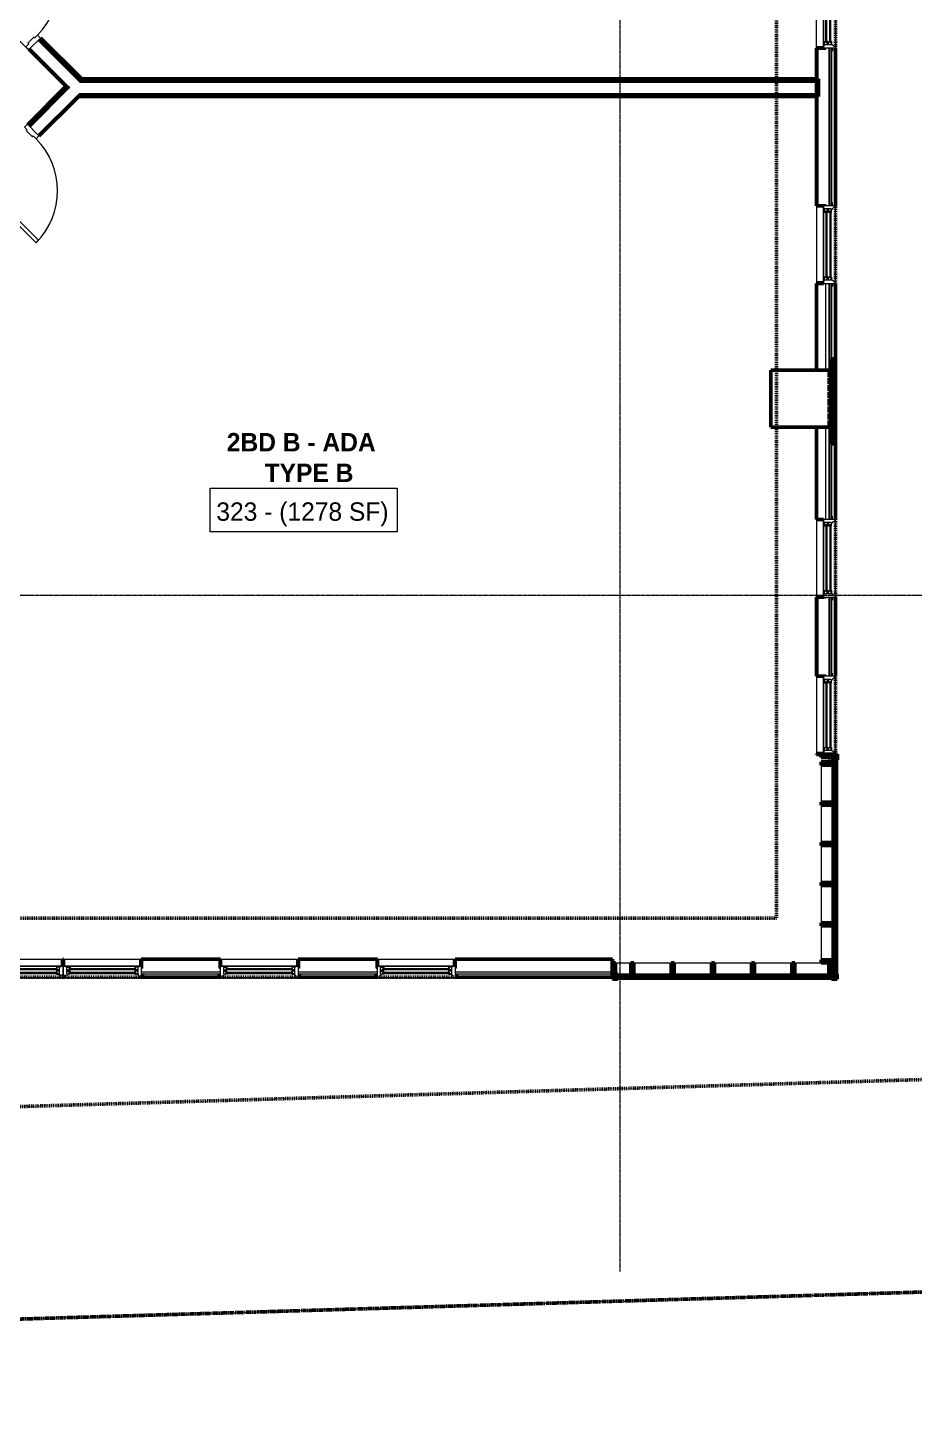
# Model space of a CAD drawing. Header units: inches. Extents: x -4235 to -464, y 9767 to 12463.
# Drawn here: x -2463 to -2029, y 9772 to 10445 of the extents above; entities that cross this region are included whole.
import ezdxf

# ---------------------------------------------------------------- set-up
doc = ezdxf.new("R2010")
doc.units = ezdxf.units.IN
doc.header["$MEASUREMENT"] = 0
for name, pattern in [('Dash 1_16_', [0.125, 0.0625, -0.0625]), ('Double Dash 3_8_', [1, 0.375, -0.125, 0.125, -0.125, 0.125, -0.125]), ('Grid Line 1_2_', [0.875, 0.5, -0.125, 0.125, -0.125])]:
    doc.linetypes.add(name, pattern=pattern)
for name, color, linetype, lineweight in [('0-1', 7, 'Continuous', 5), ('0-2', 90, 'Continuous', 9), ('A-AREA-IDEN', 2, 'Continuous', 9), ('A-DOOR-1', 50, 'Continuous', 20), ('A-DOOR-2', 90, 'Continuous', 9), ('A-DOOR-FRAM-1', 50, 'Continuous', 20), ('A-FLOR-3', 192, 'Continuous', 9), ('A-GENM', 5, 'Continuous', 9), ('A-GENM-3', 5, 'Continuous', 50), ('A-GLAZ-1', 151, 'Continuous', 9), ('A-GLAZ-2', 151, 'Continuous', 20), ('A-GLAZ-3', 151, 'Continuous', 50), ('A-GLAZ-CWMG', 51, 'Continuous', 9), ('A-GLAZ-CWMG-1', 51, 'Continuous', 50), ('A-WALL', 113, 'Continuous', 13), ('A-WALL-2', 250, 'Continuous', 13), ('A-WALL-4', 113, 'Continuous', 50), ('A-WALL-5', 113, 'Continuous', 9), ('C-PROP-LINE', 91, 'Double Dash 3_8_', 50), ('C-PROP-LINE-1', 91, 'Dash 1_16_', 50), ('I-WALL-1', 7, 'Continuous', 50), ('S-GRID-1', 1, 'Grid Line 1_2_', 9)]:
    doc.layers.add(name, color=color, linetype=linetype, lineweight=lineweight)
doc.styles.add('Century Gothic', font='ufonts.com_century-gothic.ttf', dxfattribs={"height": 9})
doc.styles.add('Century Gothic_B', font='GOTHICB.TTF', dxfattribs={"height": 9})

# ---------------------------------------------------------------- blocks, each defined once
blk = doc.blocks.new('HOLLOW METAL - UNIT DOOR-2191977-BACKGROUND - 3RD FLOOR')
at = {"layer": 'A-DOOR-1'}
for p, q in [((16.25, -4.125), (18, -4.125)), ((16.25, -40.125), (16.25, -4.125)), ((18, -4.125), (18, -40.125)), ((18, -40.125), (16.25, -40.125))]:
    blk.add_line(p, q, dxfattribs=at)
at = {"layer": 'A-DOOR-2'}
blk.add_arc((18, -4.125), 36, 180, 270, dxfattribs=at)
at = {"layer": 'A-DOOR-FRAM-1'}
for p, q in [((-20, 3.875), (-18, 3.875)), ((-20, -4.125), (-20, 3.875)), ((-18, 3.875), (-18, 1.9375)), ((-18, 1.9375), (-17.375, 1.9375)), ((-17.375, 1.9375), (-17.375, -2.1875)), ((17.375, 1.9375), (18, 1.9375)), ((17.375, -2.1875), (17.375, 1.9375)), ((18, 3.875), (20, 3.875)), ((18, 1.9375), (18, 3.875)), ((20, 3.875), (20, -4.125)), ((-18, -4.125), (-20, -4.125)), ((-18, -2.1875), (-18, -4.125)), ((-17.375, -2.1875), (-18, -2.1875)), ((18, -2.1875), (17.375, -2.1875)), ((18, -4.125), (18, -2.1875)), ((20, -4.125), (18, -4.125))]:
    blk.add_line(p, q, dxfattribs=at)
blk = doc.blocks.new('HOLLOW METAL - UNIT DOOR-2191978-BACKGROUND - 3RD FLOOR')
at = {"layer": 'A-DOOR-1'}
for p, q in [((18, 40.125), (16.25, 40.125)), ((16.25, 40.125), (16.25, 4.125)), ((18, 4.125), (18, 40.125)), ((16.25, 4.125), (18, 4.125))]:
    blk.add_line(p, q, dxfattribs=at)
at = {"layer": 'A-DOOR-2'}
blk.add_arc((18, 4.125), 36, 90, 180, dxfattribs=at)
at = {"layer": 'A-DOOR-FRAM-1'}
for p, q in [((-18, 4.125), (-20, 4.125)), ((-20, 4.125), (-20, -3.875)), ((-18, 2.1875), (-18, 4.125)), ((-17.375, 2.1875), (-18, 2.1875)), ((-17.375, -1.9375), (-17.375, 2.1875)), ((18, 2.1875), (17.375, 2.1875)), ((17.375, 2.1875), (17.375, -1.9375)), ((18, 4.125), (18, 2.1875)), ((20, 4.125), (18, 4.125)), ((20, -3.875), (20, 4.125)), ((-20, -3.875), (-18, -3.875)), ((-18, -3.875), (-18, -1.9375)), ((-18, -1.9375), (-17.375, -1.9375)), ((17.375, -1.9375), (18, -1.9375)), ((18, -1.9375), (18, -3.875)), ((18, -3.875), (20, -3.875))]:
    blk.add_line(p, q, dxfattribs=at)
blk = doc.blocks.new('CTR - 1st Phase - Common Walls_rvt-1-BACKGROUND - 3RD FLOOR')
at = {"layer": 'A-WALL-2'}
for p, q in [((-2437.56, 10418.29), (-2458.22, 10438.95)), ((-2437.36, 10418.79), (-2457.87, 10439.3)), ((-2437.1, 10419.41), (-2457.42, 10439.74)), ((-2443.64, 10416.58), (-2462.11, 10435.06)), ((-2462.9, 10397.32), (-2444.08, 10416.14)), ((-2462.46, 10396.87), (-2443.64, 10415.7)), ((-2443.64, 10416.58), (-2444.08, 10416.14)), ((-2443.19, 10416.14), (-2443.64, 10416.58)), ((-2443.64, 10416.58), (-2443.19, 10416.14)), ((-2443.19, 10416.14), (-2443.64, 10415.7)), ((-2442.84, 10415.79), (-2443.28, 10415.35)), ((-2442.84, 10415.79), (-2443.19, 10416.14)), ((-2443.19, 10416.14), (-2442.84, 10415.79)), ((-2436.86, 10418.29), (-2437.56, 10418.29)), ((-2436.47, 10418.79), (-2437.36, 10418.79)), ((-2435.26, 10418.29), (-2436.86, 10418.29)), ((-2435.76, 10418.79), (-2436.47, 10418.79)), ((-2076.17, 10419.41), (-2436.39, 10419.41)), ((-2076.17, 10418.79), (-2435.76, 10418.79)), ((-2076.17, 10418.29), (-2435.26, 10418.29)), ((-2462.11, 10396.52), (-2443.28, 10415.35)), ((-2458.22, 10392.63), (-2439.39, 10411.46)), ((-2438.95, 10411.9), (-2439.39, 10411.46)), ((-2438.69, 10412.16), (-2438.95, 10411.9)), ((-2438.69, 10412.16), (-2438.06, 10412.79)), ((-2437.8, 10412.16), (-2438.69, 10412.16)), ((-2437.18, 10412.79), (-2438.06, 10412.79)), ((-2076.17, 10412.16), (-2437.8, 10412.16)), ((-2076.17, 10412.79), (-2437.18, 10412.79))]:
    blk.add_line(p, q, dxfattribs=at)
at = {"layer": 'I-WALL-1'}
for p, q in [((-2437.01, 10420.04), (-2457.07, 10440.1)), ((-2462.55, 10434.62), (-2444.43, 10416.5)), ((-2444.43, 10416.5), (-2463.26, 10397.67)), ((-2076.17, 10420.04), (-2437.01, 10420.04)), ((-2076.17, 10411.54), (-2076.17, 10420.04)), ((-2457.78, 10392.19), (-2438.95, 10411.02)), ((-2438.95, 10411.02), (-2438.43, 10411.54)), ((-2438.43, 10411.54), (-2076.17, 10411.54))]:
    blk.add_line(p, q, dxfattribs=at)
at = {"layer": '0-2'}
for name, p, rotation in [('HOLLOW METAL - UNIT DOOR-2191977-BACKGROUND - 3RD FLOOR', (-2474.13, 10451.32), 134.9999999999909), ('HOLLOW METAL - UNIT DOOR-2191978-BACKGROUND - 3RD FLOOR', (-2474.84, 10380.96), 224.9999999999973)]:
    blk.add_blockref(name, p, dxfattribs=dict(at, rotation=rotation))
blk = doc.blocks.new('Perforated Panel at Magic-Pak - hvac panel - 3rd floor-2657949-BACKGROUND - 3RD FLOOR')
at = {"layer": 'A-GLAZ-3'}
for p, q in [((19.01, 4.62), (-19.01, 4.62)), ((-19.01, 4.56), (19.01, 4.56))]:
    blk.add_line(p, q, dxfattribs=at)
blk = doc.blocks.new('Window-Double_Hung-Andersen-400_Series-Tilt_Wash - DOUBLE HUNG - COTTAGE - 3RD FLOOR-2888628-BACKGROUND - 3RD FLOOR')
at = {"layer": 'A-GLAZ-1'}
for p, q in [((-16.29, 2.31), (-15.7, 2.31)), ((-16.29, 1.94), (-15.7, 1.94)), ((-16.29, 0.37), (-15.7, 0.37)), ((-15.82, 2.31), (-15.82, 1.94)), ((-15.82, 0.37), (-15.82, 0)), ((-15.7, 2.44), (15.7, 2.44)), ((-15.7, 2.31), (15.7, 2.31)), ((-15.7, 1.94), (15.7, 1.94)), ((-15.7, 1.81), (15.7, 1.81)), ((-15.7, 0.5), (15.7, 0.5)), ((-15.7, 0.37), (15.7, 0.37)), ((16.29, 2.31), (15.7, 2.31)), ((16.29, 1.94), (15.7, 1.94)), ((16.29, 0.37), (15.7, 0.37)), ((15.82, 2.31), (15.82, 1.94)), ((15.82, 0.37), (15.82, 0)), ((-19.01, -2.63), (-18.95, -2.63)), ((-18.95, -4.13), (-19.01, -4.13)), ((18.95, -1.25), (-18.95, -1.25)), ((-18.95, -1.25), (-18.95, -4.63)), ((-18.95, -4.63), (18.95, -4.63)), ((-18.32, -1.25), (-18.32, -4.63)), ((-16.29, 0), (-15.7, 0)), ((-15.7, 0), (15.7, 0)), ((-15.7, -0.13), (15.7, -0.13)), ((16.29, 0), (15.7, 0)), ((18.32, -1.25), (18.32, -4.63)), ((18.95, -4.63), (18.95, -1.25)), ((18.95, -2.63), (19.01, -2.63)), ((19.01, -4.13), (18.95, -4.13))]:
    blk.add_line(p, q, dxfattribs=at)
at = {"layer": 'A-GLAZ-2'}
for p, q in [((-19.01, 3.25), (-20.51, 3.25)), ((19.01, 4.62), (-19.01, 4.62)), ((-19.01, 4.62), (-19.01, -1.25)), ((-18.2, 4.62), (-18.2, 3.81)), ((-18.2, 3.81), (-17.92, 3.81)), ((-17.92, 3.81), (-17.61, 3)), ((-17.61, 3), (-17.14, 3)), ((-17.42, 2.56), (-16.57, 2.56)), ((-17.42, 2.56), (-17.42, -0.75)), ((-17.42, 1.19), (-15.86, 1.19)), ((-17.42, 0.62), (-16.57, 0.62)), ((-17.14, 3), (-17.14, 2.56)), ((-15.86, 2.78), (-16.57, 2.78)), ((-16.57, 2.44), (-16.57, 2.78)), ((-15.7, 2.44), (-16.57, 2.44)), ((-15.86, 0.84), (-16.57, 0.84)), ((-16.57, 0.5), (-16.57, 0.84)), ((-15.7, 0.5), (-16.57, 0.5)), ((-16.29, 2.44), (-16.29, 1.81)), ((-15.7, 1.81), (-16.29, 1.81)), ((-16.29, 0.5), (-16.29, -0.13)), ((-15.86, 2.78), (-15.7, 2.44)), ((-15.86, 1.19), (-15.7, 1.81)), ((-15.86, 0.84), (-15.7, 0.5)), ((15.86, 2.78), (15.7, 2.44)), ((15.7, 2.44), (16.57, 2.44)), ((15.7, 1.81), (16.29, 1.81)), ((15.86, 1.19), (15.7, 1.81)), ((15.86, 0.84), (15.7, 0.5)), ((15.7, 0.5), (16.57, 0.5)), ((15.86, 2.78), (16.57, 2.78)), ((17.42, 1.19), (15.86, 1.19)), ((15.86, 0.84), (16.57, 0.84)), ((16.29, 2.44), (16.29, 1.81)), ((16.29, 0.5), (16.29, -0.13)), ((16.57, 2.44), (16.57, 2.78)), ((17.42, 2.56), (16.57, 2.56)), ((16.57, 0.5), (16.57, 0.84)), ((17.42, 0.62), (16.57, 0.62)), ((17.14, 3), (17.14, 2.56)), ((17.61, 3), (17.14, 3)), ((17.42, 2.56), (17.42, -0.75)), ((17.92, 3.81), (17.61, 3)), ((18.2, 3.81), (17.92, 3.81)), ((18.2, 4.62), (18.2, 3.81)), ((19.01, -1.25), (19.01, 4.62)), ((19.01, 3.25), (20.51, 3.25)), ((-19.01, -1.25), (19.01, -1.25)), ((-17.67, -0.97), (-18, -1.25)), ((-17.67, -0.97), (-17.67, -0.75)), ((-17.67, -0.75), (-15.86, -0.75)), ((-15.7, -0.13), (-16.29, -0.13)), ((-15.86, -0.75), (-15.7, -0.13)), ((15.7, -0.13), (16.29, -0.13)), ((15.86, -0.75), (15.7, -0.13)), ((17.67, -0.75), (15.86, -0.75)), ((17.67, -0.97), (17.67, -0.75)), ((17.67, -0.97), (18, -1.25))]:
    blk.add_line(p, q, dxfattribs=at)
blk = doc.blocks.new('Window-Double_Hung-Andersen-400_Series-Tilt_Wash - DOUBLE HUNG - COTTAGE - 3RD FLOOR-2889195-BACKGROUND - 3RD FLOOR')
at = {"layer": 'A-GLAZ-1'}
for p, q in [((-19.01, 4.12), (-18.95, 4.12)), ((-18.95, 2.62), (-19.01, 2.62)), ((-18.95, 4.62), (18.95, 4.62)), ((-18.95, 1.25), (-18.95, 4.62)), ((18.95, 1.25), (-18.95, 1.25)), ((-18.32, 1.25), (-18.32, 4.62)), ((-15.7, 0.12), (15.7, 0.12)), ((18.32, 1.25), (18.32, 4.62)), ((18.95, 4.62), (18.95, 1.25)), ((18.95, 4.12), (19.01, 4.12)), ((19.01, 2.62), (18.95, 2.62)), ((-16.29, 0), (-15.7, 0)), ((-16.29, -0.38), (-15.7, -0.38)), ((-16.29, -1.94), (-15.7, -1.94)), ((-16.29, -2.31), (-15.7, -2.31)), ((-15.82, -0.38), (-15.82, 0)), ((-15.82, -2.31), (-15.82, -1.94)), ((-15.7, 0), (15.7, 0)), ((-15.7, -0.38), (15.7, -0.38)), ((-15.7, -0.5), (15.7, -0.5)), ((-15.7, -1.81), (15.7, -1.81)), ((-15.7, -1.94), (15.7, -1.94)), ((-15.7, -2.31), (15.7, -2.31)), ((-15.7, -2.44), (15.7, -2.44)), ((16.29, 0), (15.7, 0)), ((16.29, -0.38), (15.7, -0.38)), ((16.29, -1.94), (15.7, -1.94)), ((16.29, -2.31), (15.7, -2.31)), ((15.82, -0.38), (15.82, 0)), ((15.82, -2.31), (15.82, -1.94))]:
    blk.add_line(p, q, dxfattribs=at)
at = {"layer": 'A-GLAZ-2'}
for p, q in [((-19.01, 1.25), (19.01, 1.25)), ((-19.01, -4.62), (-19.01, 1.25)), ((-17.67, 0.97), (-18, 1.25)), ((-17.67, 0.97), (-17.67, 0.75)), ((-17.67, 0.75), (-15.86, 0.75)), ((-17.42, -2.56), (-17.42, 0.75)), ((-16.29, -0.5), (-16.29, 0.12)), ((-15.7, 0.12), (-16.29, 0.12)), ((-15.86, 0.75), (-15.7, 0.12)), ((15.86, 0.75), (15.7, 0.12)), ((15.7, 0.12), (16.29, 0.12)), ((17.67, 0.75), (15.86, 0.75)), ((16.29, -0.5), (16.29, 0.12)), ((17.42, -2.56), (17.42, 0.75)), ((17.67, 0.97), (18, 1.25)), ((17.67, 0.97), (17.67, 0.75)), ((19.01, 1.25), (19.01, -4.62)), ((-19.01, -3.25), (-20.51, -3.25)), ((19.01, -4.62), (-19.01, -4.62)), ((-18.2, -3.81), (-17.92, -3.81)), ((-18.2, -4.62), (-18.2, -3.81)), ((-17.92, -3.81), (-17.61, -3)), ((-17.61, -3), (-17.14, -3)), ((-17.42, -0.62), (-16.57, -0.62)), ((-17.42, -1.19), (-15.86, -1.19)), ((-17.42, -2.56), (-16.57, -2.56)), ((-17.14, -3), (-17.14, -2.56)), ((-16.57, -0.5), (-16.57, -0.84)), ((-15.7, -0.5), (-16.57, -0.5)), ((-15.86, -0.84), (-16.57, -0.84)), ((-16.57, -2.44), (-16.57, -2.78)), ((-15.7, -2.44), (-16.57, -2.44)), ((-15.86, -2.78), (-16.57, -2.78)), ((-16.29, -2.44), (-16.29, -1.81)), ((-15.7, -1.81), (-16.29, -1.81)), ((-15.86, -0.84), (-15.7, -0.5)), ((-15.86, -1.19), (-15.7, -1.81)), ((-15.86, -2.78), (-15.7, -2.44)), ((15.86, -0.84), (15.7, -0.5)), ((15.7, -0.5), (16.57, -0.5)), ((15.86, -1.19), (15.7, -1.81)), ((15.7, -1.81), (16.29, -1.81)), ((15.86, -2.78), (15.7, -2.44)), ((15.7, -2.44), (16.57, -2.44)), ((15.86, -0.84), (16.57, -0.84)), ((17.42, -1.19), (15.86, -1.19)), ((15.86, -2.78), (16.57, -2.78)), ((16.29, -2.44), (16.29, -1.81)), ((16.57, -0.5), (16.57, -0.84)), ((17.42, -0.62), (16.57, -0.62)), ((16.57, -2.44), (16.57, -2.78)), ((17.42, -2.56), (16.57, -2.56)), ((17.14, -3), (17.14, -2.56)), ((17.61, -3), (17.14, -3)), ((17.92, -3.81), (17.61, -3)), ((18.2, -3.81), (17.92, -3.81)), ((18.2, -4.62), (18.2, -3.81)), ((19.01, -3.25), (20.51, -3.25))]:
    blk.add_line(p, q, dxfattribs=at)
blk = doc.blocks.new('Window-Double_Hung-Andersen-400_Series-Tilt_Wash - DOUBLE HUNG - COTTAGE - 3RD FLOOR-2888871-BACKGROUND - 3RD FLOOR')
at = {"layer": 'A-GLAZ-1'}
for p, q in [((-19.01, 3.94), (-18.95, 3.94)), ((-18.95, 2.44), (-19.01, 2.44)), ((-18.95, 4.44), (18.95, 4.44)), ((-18.95, 1.06), (-18.95, 4.44)), ((18.95, 1.06), (-18.95, 1.06)), ((-18.32, 1.06), (-18.32, 4.44)), ((18.32, 1.06), (18.32, 4.44)), ((18.95, 4.44), (18.95, 1.06)), ((18.95, 3.94), (19.01, 3.94)), ((19.01, 2.44), (18.95, 2.44)), ((-16.29, -0.19), (-15.7, -0.19)), ((-16.29, -0.56), (-15.7, -0.56)), ((-16.29, -2.13), (-15.7, -2.13)), ((-16.29, -2.5), (-15.7, -2.5)), ((-15.82, -0.56), (-15.82, -0.19)), ((-15.82, -2.5), (-15.82, -2.13)), ((-15.7, -0.06), (15.7, -0.06)), ((-15.7, -0.19), (15.7, -0.19)), ((-15.7, -0.56), (15.7, -0.56)), ((-15.7, -0.69), (15.7, -0.69)), ((-15.7, -2), (15.7, -2)), ((-15.7, -2.13), (15.7, -2.13)), ((-15.7, -2.5), (15.7, -2.5)), ((-15.7, -2.63), (15.7, -2.63)), ((16.29, -0.19), (15.7, -0.19)), ((16.29, -0.56), (15.7, -0.56)), ((16.29, -2.13), (15.7, -2.13)), ((16.29, -2.5), (15.7, -2.5)), ((15.82, -0.56), (15.82, -0.19)), ((15.82, -2.5), (15.82, -2.13))]:
    blk.add_line(p, q, dxfattribs=at)
at = {"layer": 'A-GLAZ-2'}
for p, q in [((-19.01, 1.06), (19.01, 1.06)), ((-19.01, -4.81), (-19.01, 1.06)), ((-17.67, 0.78), (-18, 1.06)), ((-17.67, 0.78), (-17.67, 0.56)), ((-17.67, 0.56), (-15.86, 0.56)), ((-17.42, -2.75), (-17.42, 0.56)), ((-15.86, 0.56), (-15.7, -0.06)), ((15.86, 0.56), (15.7, -0.06)), ((17.67, 0.56), (15.86, 0.56)), ((17.42, -2.75), (17.42, 0.56)), ((17.67, 0.78), (18, 1.06)), ((17.67, 0.78), (17.67, 0.56)), ((19.01, 1.06), (19.01, -4.81)), ((-19.01, -3.44), (-20.51, -3.44)), ((19.01, -4.81), (-19.01, -4.81)), ((-18.2, -4), (-17.92, -4)), ((-18.2, -4.81), (-18.2, -4)), ((-17.92, -4), (-17.61, -3.19)), ((-17.61, -3.19), (-17.14, -3.19)), ((-17.42, -0.81), (-16.57, -0.81)), ((-17.42, -1.38), (-15.86, -1.38)), ((-17.42, -2.75), (-16.57, -2.75)), ((-17.14, -3.19), (-17.14, -2.75)), ((-16.57, -0.69), (-16.57, -1.03)), ((-15.7, -0.69), (-16.57, -0.69)), ((-15.86, -1.03), (-16.57, -1.03)), ((-16.57, -2.63), (-16.57, -2.97)), ((-15.7, -2.63), (-16.57, -2.63)), ((-15.86, -2.97), (-16.57, -2.97)), ((-16.29, -0.69), (-16.29, -0.06)), ((-15.7, -0.06), (-16.29, -0.06)), ((-16.29, -2.63), (-16.29, -2)), ((-15.7, -2), (-16.29, -2)), ((-15.86, -1.03), (-15.7, -0.69)), ((-15.86, -1.38), (-15.7, -2)), ((-15.86, -2.97), (-15.7, -2.63)), ((15.7, -0.06), (16.29, -0.06)), ((15.86, -1.03), (15.7, -0.69)), ((15.7, -0.69), (16.57, -0.69)), ((15.86, -1.38), (15.7, -2)), ((15.7, -2), (16.29, -2)), ((15.86, -2.97), (15.7, -2.63)), ((15.7, -2.63), (16.57, -2.63)), ((15.86, -1.03), (16.57, -1.03)), ((17.42, -1.38), (15.86, -1.38)), ((15.86, -2.97), (16.57, -2.97)), ((16.29, -0.69), (16.29, -0.06)), ((16.29, -2.63), (16.29, -2)), ((16.57, -0.69), (16.57, -1.03)), ((17.42, -0.81), (16.57, -0.81)), ((16.57, -2.63), (16.57, -2.97)), ((17.42, -2.75), (16.57, -2.75)), ((17.14, -3.19), (17.14, -2.75)), ((17.61, -3.19), (17.14, -3.19)), ((17.92, -4), (17.61, -3.19)), ((18.2, -4), (17.92, -4)), ((18.2, -4.81), (18.2, -4)), ((19.01, -3.44), (20.51, -3.44))]:
    blk.add_line(p, q, dxfattribs=at)
blk = doc.blocks.new('Rectangular Mullion - Profile_Polycarbonate_Upper and left-2704980-BACKGROUND - 3RD FLOOR')
at = {"layer": 'A-GLAZ-CWMG-1'}
for p, q in [((-2.75, 1.29), (0, 1.29)), ((-2.75, 0.79), (-2.75, 1.29)), ((-2.5, 0.79), (-2.75, 0.79)), ((-0.06, 1.22), (-2.69, 1.22)), ((-2.69, 1.22), (-2.69, 0.85)), ((-2.69, 0.85), (-2.5, 0.85)), ((-2.5, 0.85), (-2.5, 0.79)), ((-0.06, -1.15), (-0.06, 1.22)), ((0, 1.29), (0, -1.21)), ((-2.75, -1.21), (-2.75, -0.79)), ((-2.75, -0.79), (-2.5, -0.79)), ((0, -1.21), (-2.75, -1.21)), ((-2.5, -0.85), (-2.69, -0.85)), ((-2.69, -0.85), (-2.69, -1.15)), ((-2.69, -1.15), (-0.06, -1.15)), ((-2.5, -0.79), (-2.5, -0.85))]:
    blk.add_line(p, q, dxfattribs=at)
blk = doc.blocks.new('Rectangular Mullion - Profile_Polycarbonate_right-2704981-BACKGROUND - 3RD FLOOR')
at = {"layer": 'A-GLAZ-CWMG-1'}
for p, q in [((0, 1.29), (-2.75, 1.29)), ((-2.75, 1.29), (-2.75, 0.79)), ((-2.75, 0.79), (-2.5, 0.79)), ((-2.69, 0.85), (-2.69, 1.22)), ((-2.69, 1.22), (-0.06, 1.22)), ((-2.5, 0.85), (-2.69, 0.85)), ((-2.5, 0.79), (-2.5, 0.85)), ((-0.06, 1.22), (-0.06, -1.15)), ((0, -1.21), (0, 1.29)), ((-2.5, -0.79), (-2.75, -0.79)), ((-2.75, -0.79), (-2.75, -1.21)), ((-2.75, -1.21), (0, -1.21)), ((-2.69, -1.15), (-2.69, -0.85)), ((-2.69, -0.85), (-2.5, -0.85)), ((-0.06, -1.15), (-2.69, -1.15)), ((-2.5, -0.85), (-2.5, -0.79))]:
    blk.add_line(p, q, dxfattribs=at)
blk = doc.blocks.new('Rectangular Mullion - Stud - Vertical-2193585-BACKGROUND - 3RD FLOOR')
at = {"layer": 'A-GLAZ-CWMG-1'}
for p, q in [((-1.5, -2.75), (-1.5, 2.75)), ((-1.5, 2.75), (0, 2.75)), ((0, 2.75), (0, -2.75)), ((0, -2.75), (-1.5, -2.75))]:
    blk.add_line(p, q, dxfattribs=at)
blk = doc.blocks.new('Rectangular Mullion - Stud - Vertical-2193592-BACKGROUND - 3RD FLOOR')
at = {"layer": 'A-GLAZ-CWMG-1'}
for p, q in [((0, 2.75), (-1.5, 2.75)), ((-1.5, 2.75), (-1.5, -2.75)), ((0, -2.75), (0, 2.75)), ((-1.5, -2.75), (0, -2.75))]:
    blk.add_line(p, q, dxfattribs=at)
blk = doc.blocks.new('Rectangular Mullion - Stud - Base_Head-1740475-BACKGROUND - 3RD FLOOR')
at = {"layer": 'A-GLAZ-CWMG'}
for p, q in [((-2075.11, 12054.04), (-2075.11, 12072.22)), ((-2069.61, 12072.22), (-2069.61, 12054.04))]:
    blk.add_line(p, q, dxfattribs=at)
blk = doc.blocks.new('Rectangular Mullion - Stud - Vertical-2193584-BACKGROUND - 3RD FLOOR')
at = {"layer": 'A-GLAZ-CWMG-1'}
for p, q in [((0, -2.75), (0, 2.75)), ((0, 2.75), (1.5, 2.75)), ((1.5, 2.75), (1.5, -2.75)), ((1.5, -2.75), (0, -2.75))]:
    blk.add_line(p, q, dxfattribs=at)
blk = doc.blocks.new('Rectangular Mullion - Stud - Base_Head-1773364-BACKGROUND - 3RD FLOOR')
at = {"layer": 'A-GLAZ-CWMG'}
for p, q in [((-3859.04, 12048.57), (-3859.04, 12066.75)), ((-3853.54, 12066.75), (-3853.54, 12048.57))]:
    blk.add_line(p, q, dxfattribs=at)
blk = doc.blocks.new('Rectangular Mullion - Stud - Base_Head-V6-BACKGROUND - 3RD FLOOR')
at = {"layer": 'A-GLAZ-CWMG'}
for p, q in [((-2087.79, 9987.19), (-2074.92, 9987.19)), ((-2071.11, 9981.69), (-2087.79, 9981.69))]:
    blk.add_line(p, q, dxfattribs=at)
blk = doc.blocks.new('Rectangular Mullion - Stud - Vertical-2193583-BACKGROUND - 3RD FLOOR')
at = {"layer": 'A-GLAZ-CWMG-1'}
for p, q in [((0, -2.75), (0, 2.75)), ((0, 2.75), (1.5, 2.75)), ((1.5, 2.75), (1.5, -2.75)), ((1.5, -2.75), (0, -2.75))]:
    blk.add_line(p, q, dxfattribs=at)
blk = doc.blocks.new('Rectangular Mullion - Stud - Base_Head-1940150-BACKGROUND - 3RD FLOOR')
at = {"layer": 'A-GLAZ-CWMG'}
for p, q in [((-2175.62, 9987.19), (-2168.03, 9987.19)), ((-2168.03, 9981.69), (-2174.37, 9981.69))]:
    blk.add_line(p, q, dxfattribs=at)
blk = doc.blocks.new('Rectangular Mullion - Stud - Vertical-2193578-BACKGROUND - 3RD FLOOR')
at = {"layer": 'A-GLAZ-CWMG-1'}
for p, q in [((-1.5, 2.75), (0, 2.75)), ((-1.5, -2.75), (-1.5, 2.75)), ((0, 2.75), (0, -2.75)), ((0, -2.75), (-1.5, -2.75))]:
    blk.add_line(p, q, dxfattribs=at)
blk = doc.blocks.new('Rectangular Mullion - Stud - Vertical-1994785-BACKGROUND - 3RD FLOOR')
at = {"layer": 'A-GLAZ-CWMG-1'}
for p, q in [((-1.5, 2.75), (-1.5, -2.75)), ((0, 2.75), (-1.5, 2.75)), ((0, -2.75), (0, 2.75)), ((-1.5, -2.75), (0, -2.75))]:
    blk.add_line(p, q, dxfattribs=at)
blk = doc.blocks.new('Rectangular Mullion - Stud - Base_Head-1994783-BACKGROUND - 3RD FLOOR')
at = {"layer": 'A-GLAZ-CWMG'}
for p, q in [((-2074.92, 10084.11), (-2074.92, 10065.92)), ((-2069.42, 10065.92), (-2069.42, 10084.11))]:
    blk.add_line(p, q, dxfattribs=at)
blk = doc.blocks.new('Rectangular Mullion - Stud - Base_Head-1741132-BACKGROUND - 3RD FLOOR')
at = {"layer": 'A-GLAZ-CWMG'}
for p, q in [((-3819.61, 12115.84), (-3837.79, 12115.84)), ((-3837.79, 12110.34), (-3819.61, 12110.34))]:
    blk.add_line(p, q, dxfattribs=at)
blk = doc.blocks.new('Rectangular Mullion - Stud - Vertical-2193575-BACKGROUND - 3RD FLOOR')
at = {"layer": 'A-GLAZ-CWMG-1'}
for p, q in [((0, 2.75), (1.5, 2.75)), ((0, -2.75), (0, 2.75)), ((1.5, 2.75), (1.5, -2.75)), ((1.5, -2.75), (0, -2.75))]:
    blk.add_line(p, q, dxfattribs=at)
blk = doc.blocks.new('Rectangular Mullion - Stud - Base_Head-1769174-BACKGROUND - 3RD FLOOR')
at = {"layer": 'A-GLAZ-CWMG'}
for p, q in [((-3409.67, 11086.09), (-3409.67, 11067.91)), ((-3404.17, 11067.91), (-3404.17, 11086.09))]:
    blk.add_line(p, q, dxfattribs=at)
blk = doc.blocks.new('Rectangular Mullion - Stud - Base_Head-V8-BACKGROUND - 3RD FLOOR')
at = {"layer": 'A-GLAZ-CWMG'}
for p, q in [((-2074.92, 10005.37), (-2074.92, 9988.69)), ((-2069.42, 9988.69), (-2069.42, 10005.37))]:
    blk.add_line(p, q, dxfattribs=at)
blk = doc.blocks.new('Rectangular Mullion - Stud - Vertical-2193576-BACKGROUND - 3RD FLOOR')
at = {"layer": 'A-GLAZ-CWMG-1'}
for p, q in [((0, 2.75), (1.5, 2.75)), ((0, -2.75), (0, 2.75)), ((1.5, 2.75), (1.5, -2.75)), ((1.5, -2.75), (0, -2.75))]:
    blk.add_line(p, q, dxfattribs=at)
blk = doc.blocks.new('Rectangular Mullion - Profile_Polycarbonate_right-2704915-BACKGROUND - 3RD FLOOR')
at = {"layer": 'A-GLAZ-CWMG-1'}
for p, q in [((0, 1.21), (-2.75, 1.21)), ((-2.75, 1.21), (-2.75, 0.79)), ((-2.75, 0.79), (-2.5, 0.79)), ((-2.69, 0.85), (-2.69, 1.15)), ((-2.69, 1.15), (-0.06, 1.15)), ((-2.5, 0.85), (-2.69, 0.85)), ((-2.5, 0.79), (-2.5, 0.85)), ((-0.06, 1.15), (-0.06, -1.22)), ((0, -1.29), (0, 1.21)), ((-2.5, -0.79), (-2.75, -0.79)), ((-2.75, -0.79), (-2.75, -1.29)), ((-2.75, -1.29), (0, -1.29)), ((-2.69, -1.22), (-2.69, -0.85)), ((-2.69, -0.85), (-2.5, -0.85)), ((-0.06, -1.22), (-2.69, -1.22)), ((-2.5, -0.85), (-2.5, -0.79))]:
    blk.add_line(p, q, dxfattribs=at)
blk = doc.blocks.new('V-Series_EWC4_SPVU_RFA_2015 - 2ND AND 3RD FLOOR-V18-BACKGROUND - 3RD FLOOR')
at = {"layer": 'A-GENM-3'}
for p, q in [((-2070.05, 10277.39), (-2099.49, 10277.39)), ((-2099.49, 10277.39), (-2099.49, 10249.51)), ((-2071.05, 10274.16), (-2071.05, 10276.95)), ((-2071.05, 10276.95), (-2070.05, 10276.95)), ((-2070.05, 10274.16), (-2071.05, 10274.16)), ((-2070.05, 10276.95), (-2070.05, 10277.39)), ((-2070.05, 10273.66), (-2070.05, 10274.16)), ((-2071.05, 10270.67), (-2071.05, 10273.66)), ((-2071.05, 10273.66), (-2070.05, 10273.66)), ((-2070.05, 10270.67), (-2071.05, 10270.67)), ((-2071.05, 10267.19), (-2071.05, 10270.17)), ((-2071.05, 10270.17), (-2070.05, 10270.17)), ((-2070.05, 10270.17), (-2070.05, 10270.67)), ((-2070.05, 10267.19), (-2071.05, 10267.19)), ((-2071.05, 10263.7), (-2071.05, 10266.69)), ((-2071.05, 10266.69), (-2070.05, 10266.69)), ((-2070.05, 10263.7), (-2071.05, 10263.7)), ((-2071.05, 10260.22), (-2071.05, 10263.2)), ((-2071.05, 10263.2), (-2070.05, 10263.2)), ((-2070.05, 10266.69), (-2070.05, 10267.19)), ((-2070.05, 10263.2), (-2070.05, 10263.7)), ((-2070.05, 10260.22), (-2071.05, 10260.22)), ((-2071.05, 10256.73), (-2071.05, 10259.72)), ((-2071.05, 10259.72), (-2070.05, 10259.72)), ((-2070.05, 10256.73), (-2071.05, 10256.73)), ((-2071.05, 10253.25), (-2071.05, 10256.23)), ((-2071.05, 10256.23), (-2070.05, 10256.23)), ((-2070.05, 10259.72), (-2070.05, 10260.22)), ((-2070.05, 10256.23), (-2070.05, 10256.73)), ((-2099.49, 10249.51), (-2070.05, 10249.51)), ((-2070.05, 10253.25), (-2071.05, 10253.25)), ((-2071.05, 10249.95), (-2071.05, 10252.75)), ((-2071.05, 10252.75), (-2070.05, 10252.75)), ((-2070.05, 10249.95), (-2071.05, 10249.95)), ((-2070.05, 10252.75), (-2070.05, 10253.25)), ((-2070.05, 10249.51), (-2070.05, 10249.95))]:
    blk.add_line(p, q, dxfattribs=at)
blk = doc.blocks.new('Family - ___-1878357-BACKGROUND - 3RD FLOOR')
at = {"layer": 'C-PROP-LINE'}
for p, q in [((-3831.82, 9771.98), (-2096.45, 9823.93)), ((-2096.45, 9823.93), (-1939.77, 9828.62))]:
    blk.add_line(p, q, dxfattribs=at)
blk = doc.blocks.new('Family - ___-2835860-BACKGROUND - 3RD FLOOR')
at = {"layer": 'C-PROP-LINE-1'}
for q in [(-2067.92, 10851.39), (-2523.72, 9980.19)]:
    blk.add_line((-2067.92, 9980.19), q, dxfattribs=at)
blk = doc.blocks.new('Family - ___-2835903-BACKGROUND - 3RD FLOOR')
at = {"layer": 'C-PROP-LINE-1'}
for q in [(-2096.82, 10822.49), (-3831.82, 10009.09)]:
    blk.add_line((-2096.82, 10009.09), q, dxfattribs=at)
blk = doc.blocks.new('Family - ___-2835932-BACKGROUND - 3RD FLOOR')
at = {"layer": 'C-PROP-LINE-1'}
for q in [(-2067.92, 10851.39), (-3860.72, 9980.19)]:
    blk.add_line((-2067.92, 9980.19), q, dxfattribs=at)
blk = doc.blocks.new('Family - ___-2855424-BACKGROUND - 3RD FLOOR')
at = {"layer": 'C-PROP-LINE-1'}
blk.add_line((-3987.11, 9871.38), (-600.6, 9972.76), dxfattribs=at)

msp = doc.modelspace()

# ---------------------------------------------------------------- linework, layer by layer
at = {"layer": 'A-AREA-IDEN', "flags": 128}
msp.add_lwpolyline([(-2373.96, 10219.72), (-2282.47, 10219.72), (-2282.47, 10198.23), (-2373.96, 10198.23)], close=True, dxfattribs=at)
at = {"layer": 'A-FLOR-3'}
for p, q in [((-2444.87, 10416.05), (-2492.43, 10463.61)), ((-2071.05, 10085.61), (-2071.05, 10087.89))]:
    msp.add_line(p, q, dxfattribs=at)
at = {"layer": 'A-WALL'}
for p, q in [((-2071.05, 10358), (-2071.05, 10435.18)), ((-2070.42, 10358), (-2070.42, 10435.18)), ((-2069.67, 10358), (-2069.67, 10435.18)), ((-2068.17, 10358), (-2068.17, 10435.18)), ((-2071.05, 10277.39), (-2071.05, 10319.98)), ((-2070.42, 10277.39), (-2070.42, 10319.98)), ((-2069.67, 10282.95), (-2069.67, 10319.98)), ((-2068.17, 10282.95), (-2068.17, 10319.98)), ((-2072.55, 10204.4), (-2072.55, 10249.51)), ((-2071.05, 10204.4), (-2071.05, 10249.51)), ((-2070.42, 10204.4), (-2070.42, 10249.51)), ((-2069.67, 10204.4), (-2069.67, 10241.43)), ((-2068.17, 10204.4), (-2068.17, 10241.43)), ((-2071.05, 10127.6), (-2071.05, 10166.38)), ((-2070.42, 10127.6), (-2070.42, 10166.38)), ((-2069.67, 10127.6), (-2069.67, 10166.38)), ((-2068.17, 10127.6), (-2068.17, 10166.38)), ((-2068.17, 10089.2), (-2068.17, 10089.58)), ((-2407.09, 9988.44), (-2407.09, 9984.63)), ((-2369.56, 9988.44), (-2407.09, 9988.44)), ((-2369.56, 9984.63), (-2369.56, 9988.44)), ((-2330.29, 9988.44), (-2330.29, 9984.63)), ((-2292.76, 9988.44), (-2330.29, 9988.44)), ((-2292.76, 9984.63), (-2292.76, 9988.44)), ((-2253.49, 9988.44), (-2253.49, 9984.63)), ((-2177.75, 9988.44), (-2253.49, 9988.44)), ((-2177.75, 9980.44), (-2177.75, 9988.44)), ((-2446.11, 9984.63), (-2445.74, 9984.63)), ((-2446.11, 9982.94), (-2445.74, 9982.94)), ((-2446.11, 9981.94), (-2445.74, 9981.94)), ((-2446.11, 9980.44), (-2445.74, 9980.44)), ((-2407.71, 9984.63), (-2407.09, 9984.63)), ((-2407.71, 9982.94), (-2368.94, 9982.94)), ((-2407.71, 9981.94), (-2368.94, 9981.94)), ((-2407.71, 9980.44), (-2368.94, 9980.44)), ((-2369.56, 9984.63), (-2368.94, 9984.63)), ((-2330.91, 9984.63), (-2330.29, 9984.63)), ((-2330.91, 9982.94), (-2292.14, 9982.94)), ((-2330.91, 9981.94), (-2292.14, 9981.94)), ((-2330.91, 9980.44), (-2292.14, 9980.44)), ((-2292.76, 9984.63), (-2292.14, 9984.63)), ((-2254.11, 9984.63), (-2253.49, 9984.63)), ((-2254.11, 9982.94), (-2177.75, 9982.94)), ((-2254.11, 9981.94), (-2177.75, 9981.94)), ((-2177.12, 9980.44), (-2254.11, 9980.44))]:
    msp.add_line(p, q, dxfattribs=at)
at = {"layer": 'A-WALL-4'}
for p, q in [((-2077.17, 10435.18), (-2077.17, 10358)), ((-2073.8, 10435.18), (-2077.17, 10435.18)), ((-2067.92, 10358), (-2067.92, 10435.18)), ((-2077.17, 10358), (-2073.8, 10358)), ((-2077.17, 10319.98), (-2077.17, 10277.39)), ((-2073.8, 10319.98), (-2077.17, 10319.98)), ((-2067.92, 10281.2), (-2067.92, 10319.98)), ((-2069.67, 10241.43), (-2069.67, 10282.95)), ((-2069.67, 10282.95), (-2068.17, 10282.95)), ((-2068.17, 10282.95), (-2068.17, 10281.2)), ((-2068.17, 10281.2), (-2067.92, 10281.2)), ((-2077.17, 10277.39), (-2070.05, 10277.39)), ((-2070.05, 10277.39), (-2070.05, 10249.51)), ((-2070.05, 10249.51), (-2077.17, 10249.51)), ((-2077.17, 10249.51), (-2077.17, 10204.4)), ((-2068.17, 10241.43), (-2069.67, 10241.43)), ((-2067.92, 10243.18), (-2068.17, 10243.18)), ((-2068.17, 10243.18), (-2068.17, 10241.43)), ((-2067.92, 10204.4), (-2067.92, 10243.18)), ((-2077.17, 10204.4), (-2073.8, 10204.4)), ((-2077.17, 10166.38), (-2077.17, 10127.6)), ((-2073.8, 10166.38), (-2077.17, 10166.38)), ((-2067.92, 10127.6), (-2067.92, 10166.38)), ((-2077.17, 10127.6), (-2073.8, 10127.6)), ((-2077.17, 10089.58), (-2077.17, 10089.2)), ((-2073.8, 10089.58), (-2077.17, 10089.58)), ((-2077.17, 10089.2), (-2067.92, 10089.2)), ((-2069, 10089.33), (-2069, 9981.75)), ((-2067.42, 10089.33), (-2069, 10089.33)), ((-2067.92, 10089.2), (-2067.92, 10089.58)), ((-2067.42, 9981.75), (-2067.42, 10089.33)), ((-2445.74, 9989.06), (-2446.11, 9989.06)), ((-2446.11, 9989.06), (-2446.11, 9985.69)), ((-2445.74, 9985.69), (-2445.74, 9989.06)), ((-2368.94, 9989.06), (-2407.71, 9989.06)), ((-2407.71, 9989.06), (-2407.71, 9985.69)), ((-2368.94, 9985.69), (-2368.94, 9989.06)), ((-2292.14, 9989.06), (-2330.91, 9989.06)), ((-2330.91, 9989.06), (-2330.91, 9985.69)), ((-2292.14, 9985.69), (-2292.14, 9989.06)), ((-2177.12, 9989.06), (-2254.11, 9989.06)), ((-2254.11, 9989.06), (-2254.11, 9985.69)), ((-2177.12, 9980.19), (-2177.12, 9989.06)), ((-2446.11, 9980.19), (-2445.74, 9980.19)), ((-2407.71, 9980.19), (-2368.94, 9980.19)), ((-2330.91, 9980.19), (-2292.14, 9980.19)), ((-2254.11, 9980.19), (-2177.12, 9980.19)), ((-2067.17, 9981.26), (-2177.06, 9981.26)), ((-2177.06, 9981.26), (-2177.06, 9979.69)), ((-2177.06, 9979.69), (-2067.17, 9979.69)), ((-2069, 9981.75), (-2067.42, 9981.75)), ((-2067.17, 9979.69), (-2067.17, 9981.26))]:
    msp.add_line(p, q, dxfattribs=at)
at = {"layer": 'A-WALL-5'}
for p, q in [((-2077.17, 10435.18), (-2077.17, 10435.24)), ((-2076.55, 10434.55), (-2076.55, 10358.63)), ((-2072.55, 10434.55), (-2076.55, 10434.55)), ((-2072.55, 10434.55), (-2072.55, 10435.18)), ((-2077.17, 10357.94), (-2077.17, 10358)), ((-2076.55, 10358.63), (-2072.55, 10358.63)), ((-2072.55, 10358), (-2072.55, 10358.63)), ((-2077.17, 10319.98), (-2077.17, 10320.04)), ((-2072.55, 10277.39), (-2072.55, 10319.98)), ((-2077.17, 10204.34), (-2077.17, 10204.4)), ((-2077.17, 10166.38), (-2077.17, 10166.44)), ((-2076.55, 10165.75), (-2076.55, 10128.23)), ((-2072.55, 10165.75), (-2076.55, 10165.75)), ((-2072.55, 10165.75), (-2072.55, 10166.38)), ((-2077.17, 10127.54), (-2077.17, 10127.6)), ((-2076.55, 10128.23), (-2072.55, 10128.23)), ((-2072.55, 10127.6), (-2072.55, 10128.23)), ((-2077.17, 10089.58), (-2077.17, 10089.64)), ((-2446.17, 9989.06), (-2446.11, 9989.06)), ((-2445.74, 9989.06), (-2445.67, 9989.06)), ((-2407.77, 9989.06), (-2407.71, 9989.06)), ((-2368.94, 9989.06), (-2368.87, 9989.06)), ((-2330.97, 9989.06), (-2330.91, 9989.06)), ((-2292.14, 9989.06), (-2292.07, 9989.06)), ((-2254.17, 9989.06), (-2254.11, 9989.06))]:
    msp.add_line(p, q, dxfattribs=at)
at = {"layer": 'S-GRID-1'}
for p, q in [((-2173.32, 9836.18), (-2173.32, 12413.74)), ((-464.45, 10167.19), (-4185.7, 10167.19))]:
    msp.add_line(p, q, dxfattribs=at)

# ---------------------------------------------------------------- block references
at = {"layer": '0-1'}
msp.add_blockref('CTR - 1st Phase - Common Walls_rvt-1-BACKGROUND - 3RD FLOOR', (0, 0), dxfattribs=at)
at = {"layer": 'A-GENM'}
msp.add_blockref('V-Series_EWC4_SPVU_RFA_2015 - 2ND AND 3RD FLOOR-V18-BACKGROUND - 3RD FLOOR', (0, 0), dxfattribs=at)
at = {"layer": 'A-GLAZ-1'}
for name, p, rotation in [('Window-Double_Hung-Andersen-400_Series-Tilt_Wash - DOUBLE HUNG - COTTAGE - 3RD FLOOR-2889195-BACKGROUND - 3RD FLOOR', (-2072.55, 10454.19), 89.99999999999991), ('Window-Double_Hung-Andersen-400_Series-Tilt_Wash - DOUBLE HUNG - COTTAGE - 3RD FLOOR-2888628-BACKGROUND - 3RD FLOOR', (-2072.55, 10338.99), 269.9999999999999), ('Perforated Panel at Magic-Pak - hvac panel - 3rd floor-2657949-BACKGROUND - 3RD FLOOR', (-2072.55, 10262.19), 269.9999999999999), ('Window-Double_Hung-Andersen-400_Series-Tilt_Wash - DOUBLE HUNG - COTTAGE - 3RD FLOOR-2888628-BACKGROUND - 3RD FLOOR', (-2072.55, 10185.39), 269.9999999999999), ('Window-Double_Hung-Andersen-400_Series-Tilt_Wash - DOUBLE HUNG - COTTAGE - 3RD FLOOR-2888628-BACKGROUND - 3RD FLOOR', (-2072.55, 10108.59), 269.9999999999999)]:
    msp.add_blockref(name, p, dxfattribs=dict(at, rotation=rotation))
for p in [(-2465.12, 9984.63), (-2426.72, 9984.63), (-2349.92, 9984.63), (-2273.12, 9984.63)]:
    msp.add_blockref('Window-Double_Hung-Andersen-400_Series-Tilt_Wash - DOUBLE HUNG - COTTAGE - 3RD FLOOR-2888871-BACKGROUND - 3RD FLOOR', p, dxfattribs=at)
at = {"layer": 'A-GLAZ-CWMG'}
for name, p, rotation in [('Rectangular Mullion - Stud - Vertical-1994785-BACKGROUND - 3RD FLOOR', (-2072.17, 10089.39), 89.99999999999284), ('Rectangular Mullion - Profile_Polycarbonate_right-2704915-BACKGROUND - 3RD FLOOR', (-2068.21, 10089.39), 89.99999999999118), ('Rectangular Mullion - Stud - Base_Head-1741132-BACKGROUND - 3RD FLOOR', (-14185.26, 6226.63), 269.9999999999931), ('Rectangular Mullion - Stud - Base_Head-1741132-BACKGROUND - 3RD FLOOR', (-14185.26, 6206.95), 269.9999999999931), ('Rectangular Mullion - Stud - Vertical-2193592-BACKGROUND - 3RD FLOOR', (-2177.12, 9984.44), 180), ('Rectangular Mullion - Stud - Base_Head-1740475-BACKGROUND - 3RD FLOOR', (-14220.57, 7912.08), 270), ('Rectangular Mullion - Stud - Base_Head-1740475-BACKGROUND - 3RD FLOOR', (-14200.88, 7912.08), 270), ('Rectangular Mullion - Stud - Base_Head-1740475-BACKGROUND - 3RD FLOOR', (-14181.2, 7912.08), 270), ('Rectangular Mullion - Stud - Base_Head-1773364-BACKGROUND - 3RD FLOOR', (9959.27, 13840.73), 90.00000000000993), ('Rectangular Mullion - Profile_Polycarbonate_right-2704981-BACKGROUND - 3RD FLOOR', (-2177.12, 9980.48), 180)]:
    msp.add_blockref(name, p, dxfattribs=dict(at, rotation=rotation))
at = {"layer": 'A-GLAZ-CWMG', "extrusion": (0, 0, -1)}
for name, p, rotation in [('Rectangular Mullion - Stud - Vertical-2193575-BACKGROUND - 3RD FLOOR', (2072.17, 10085.61), 270.0000000000072), ('Rectangular Mullion - Stud - Vertical-2193575-BACKGROUND - 3RD FLOOR', (2072.17, 10065.92), 270.0000000000072), ('Rectangular Mullion - Stud - Vertical-2193575-BACKGROUND - 3RD FLOOR', (2072.17, 10046.24), 270.0000000000072), ('Rectangular Mullion - Stud - Vertical-2193576-BACKGROUND - 3RD FLOOR', (2072.17, 10026.56), 270.0000000000072), ('Rectangular Mullion - Stud - Vertical-2193576-BACKGROUND - 3RD FLOOR', (2072.17, 10006.87), 270.0000000000072), ('Rectangular Mullion - Stud - Vertical-2193584-BACKGROUND - 3RD FLOOR', (2168.03, 9984.44), 180), ('Rectangular Mullion - Stud - Vertical-2193584-BACKGROUND - 3RD FLOOR', (2148.35, 9984.44), 180), ('Rectangular Mullion - Stud - Vertical-2193584-BACKGROUND - 3RD FLOOR', (2128.66, 9984.44), 180), ('Rectangular Mullion - Stud - Vertical-2193583-BACKGROUND - 3RD FLOOR', (2108.98, 9984.44), 180), ('Rectangular Mullion - Stud - Vertical-2193583-BACKGROUND - 3RD FLOOR', (2089.29, 9984.44), 180), ('Rectangular Mullion - Stud - Vertical-2193578-BACKGROUND - 3RD FLOOR', (2072.17, 9987.19), 270.0000000000072), ('Rectangular Mullion - Stud - Vertical-2193585-BACKGROUND - 3RD FLOOR', (2069.61, 9984.44), 180), ('Rectangular Mullion - Profile_Polycarbonate_Upper and left-2704980-BACKGROUND - 3RD FLOOR', (2067.11, 9980.48), 180)]:
    msp.add_blockref(name, p, dxfattribs=dict(at, rotation=rotation))
at = {"layer": 'A-GLAZ-CWMG'}
for name, p in [('Rectangular Mullion - Stud - Base_Head-1994783-BACKGROUND - 3RD FLOOR', (0, 0)), ('Rectangular Mullion - Stud - Base_Head-1769174-BACKGROUND - 3RD FLOOR', (1334.75, -1061.04)), ('Rectangular Mullion - Stud - Base_Head-V8-BACKGROUND - 3RD FLOOR', (0, 0)), ('Rectangular Mullion - Stud - Base_Head-1940150-BACKGROUND - 3RD FLOOR', (0, 0)), ('Rectangular Mullion - Stud - Base_Head-V6-BACKGROUND - 3RD FLOOR', (0, 0))]:
    msp.add_blockref(name, p, dxfattribs=at)
at = {"layer": 'C-PROP-LINE'}
msp.add_blockref('Family - ___-1878357-BACKGROUND - 3RD FLOOR', (0, 0), dxfattribs=at)
at = {"layer": 'C-PROP-LINE-1'}
for name in ['Family - ___-2835860-BACKGROUND - 3RD FLOOR', 'Family - ___-2835932-BACKGROUND - 3RD FLOOR', 'Family - ___-2835903-BACKGROUND - 3RD FLOOR', 'Family - ___-2855424-BACKGROUND - 3RD FLOOR']:
    msp.add_blockref(name, (0, 0), dxfattribs=at)

# ---------------------------------------------------------------- texts
at = {"layer": 'A-AREA-IDEN', "char_height": 9, "attachment_point": 1}
for s, insert, width, style in [('2BD B - ADA', (-2365.84, 10246.69), 90.9, 'Century Gothic_B'), ('TYPE B', (-2347.34, 10231.69), 46.359, 'Century Gothic_B'), ('323 - (1278 SF)', (-2370.96, 10212.72), 103.323, 'Century Gothic')]:
    msp.add_mtext(s, dxfattribs=dict(at, insert=insert, width=width, style=style))

doc.saveas('drawing.dxf')
